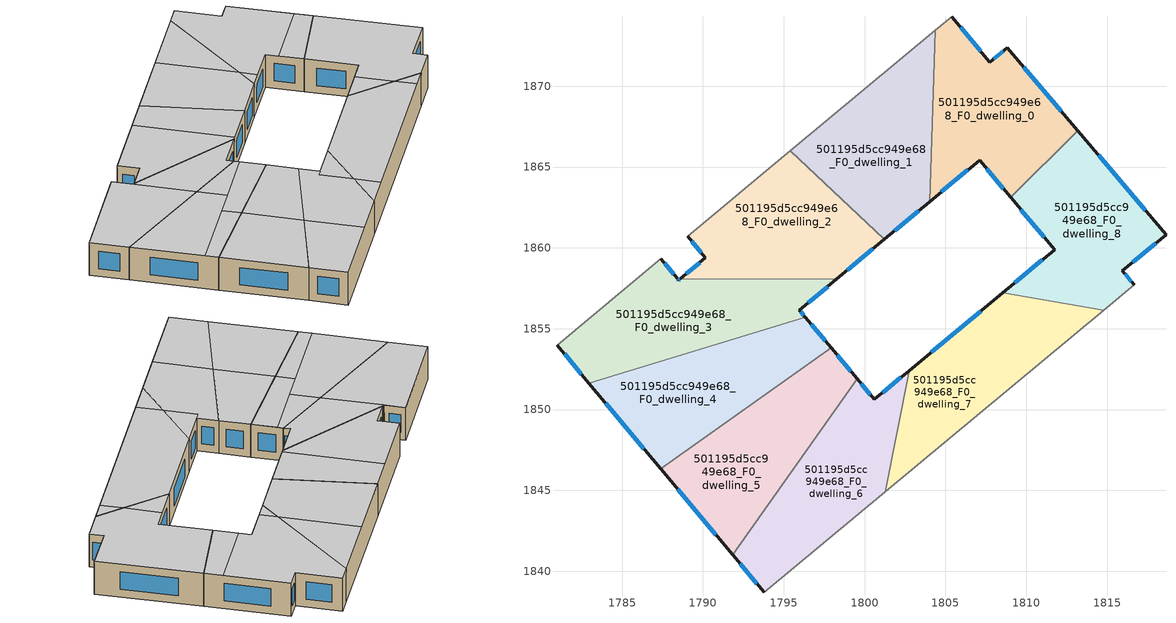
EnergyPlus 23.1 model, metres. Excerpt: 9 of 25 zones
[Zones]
501195d5cc949e68_F0_dwelling_0
 floor ground (EU_floor_Construction): 1808.84,1872.38 1813.2,1867.23 1809.04,1863.13 1807.11,1865.43 1804.02,1862.85 1804.36,1873.46 1805.39,1874.31 1807.75,1871.48 z0
 wall outside (EU_wall_Construction): 1813.2,1867.23 1808.84,1872.38 1807.75,1871.48 1805.39,1874.31 / 1804.02,1862.85 1807.11,1865.43 1809.04,1863.13 z0:3
 wall to 501195d5cc949e68_F0_dwelling_8 (EU_wall_Construction): 1809.04,1863.13 1813.2,1867.23 z0:3
 wall to 501195d5cc949e68_F0_dwelling_1 (EU_wall_Construction): 1804.36,1873.46 1804.02,1862.85 z0:3
 wall adiabatic (EU_wall_Construction): 1805.39,1874.31 1804.36,1873.46 z0:3
 window (EU_Window_Construction): 1808.58,1872.17 1808,1871.69 / 1812.17,1868.44 1809.86,1871.17 / 1807.56,1864.89 1808.58,1863.67 / 1804.74,1863.46 1806.38,1864.82 / 1807.19,1872.15 1805.94,1873.65 z0.7:2.3
 ceiling to 501195d5cc949e68_F1_dwelling_0 (EU_floor_Construction): 1807.76,1864.66 1812.23,1868.38 1808.84,1872.38 1807.75,1871.48 1805.39,1874.31 1804.36,1873.46 1804.08,1864.78 1805,1863.67 1807.11,1865.43 z3
 ceiling to 501195d5cc949e68_F1_dwelling_4 (EU_floor_Construction): 1813.2,1867.23 1812.23,1868.38 1807.76,1864.66 1809.04,1863.13 z3
 ceiling to 501195d5cc949e68_F1_dwelling_1 (EU_floor_Construction): 1805,1863.67 1804.08,1864.78 1804.02,1862.85 z3
501195d5cc949e68_F0_dwelling_1
 floor ground (EU_floor_Construction): 1804.36,1873.46 1804.02,1862.85 1801.22,1860.52 1795.41,1866 z0
 wall outside (EU_wall_Construction): 1801.22,1860.52 1804.02,1862.85 z0:3
 wall to 501195d5cc949e68_F0_dwelling_2 (EU_wall_Construction): 1795.41,1866 1801.22,1860.52 z0:3
 wall adiabatic (EU_wall_Construction): 1804.36,1873.46 1795.41,1866 z0:3
 window (EU_Window_Construction): 1801.87,1861.07 1803.36,1862.3 z0.7:2.3
 ceiling to 501195d5cc949e68_F1_dwelling_1 (EU_floor_Construction): 1804.02,1862.85 1804.08,1864.78 1799.93,1869.77 1795.41,1866 1801.22,1860.52 z3
 ceiling to 501195d5cc949e68_F1_dwelling_0 (EU_floor_Construction): 1804.08,1864.78 1804.36,1873.46 1799.93,1869.77 z3
501195d5cc949e68_F0_dwelling_2
 floor ground (EU_floor_Construction): 1801.22,1860.52 1798.24,1858.05 1788.59,1858.08 1790.16,1859.39 1789.05,1860.72 1795.41,1866 z0
 wall outside (EU_wall_Construction): 1798.24,1858.05 1801.22,1860.52 / 1789.05,1860.72 1790.16,1859.39 1788.59,1858.08 z0:3
 wall adiabatic (EU_wall_Construction): 1795.41,1866 1789.05,1860.72 z0:3
 wall to 501195d5cc949e68_F0_dwelling_3 (EU_wall_Construction): 1788.59,1858.08 1798.24,1858.05 z0:3
 window (EU_Window_Construction): 1798.94,1858.63 1800.52,1859.94 / 1789.79,1859.08 1788.96,1858.39 / 1789.31,1860.4 1789.9,1859.7 z0.7:2.3
 ceiling to 501195d5cc949e68_F1_dwelling_2 (EU_floor_Construction): 1798.39,1858.17 1793.32,1864.27 1789.05,1860.72 1790.16,1859.39 1788.59,1858.08 1798.24,1858.05 z3
 ceiling to 501195d5cc949e68_F1_dwelling_1 (EU_floor_Construction): 1801.22,1860.52 1795.41,1866 1793.32,1864.27 1798.39,1858.17 z3
501195d5cc949e68_F0_dwelling_3
 floor ground (EU_floor_Construction): 1798.24,1858.05 1795.97,1856.15 1796.33,1855.72 1782.95,1851.63 1780.97,1853.99 1787.38,1859.33 1788.43,1858.09 1788.49,1858 1788.59,1858.08 z0
 wall outside (EU_wall_Construction): 1796.33,1855.72 1795.97,1856.15 1798.24,1858.05 / 1780.97,1853.99 1782.95,1851.63 / 1788.59,1858.08 1788.49,1858 1788.43,1858.09 1787.38,1859.33 z0:3
 wall to 501195d5cc949e68_F0_dwelling_4 (EU_wall_Construction): 1782.95,1851.63 1796.33,1855.72 z0:3
 wall adiabatic (EU_wall_Construction): 1787.38,1859.33 1780.97,1853.99 z0:3
 window (EU_Window_Construction): 1796.5,1856.6 1797.71,1857.6 / 1796.25,1855.82 1796.05,1856.05 / 1781.44,1853.44 1782.48,1852.18 / 1788.18,1858.38 1787.63,1859.04 / 1788.48,1858.02 1788.44,1858.07 / 1788.57,1858.07 1788.52,1858.02 z0.7:2.3
 ceiling to 501195d5cc949e68_F1_dwelling_3 (EU_floor_Construction): 1791.6,1854.28 1788.49,1858 1787.38,1859.33 1780.97,1853.99 1782.95,1851.63 z3
 ceiling to 501195d5cc949e68_F1_dwelling_2 (EU_floor_Construction): 1796.33,1855.72 1795.97,1856.15 1798.24,1858.05 1788.59,1858.08 1788.49,1858 1791.6,1854.28 z3
501195d5cc949e68_F0_dwelling_4
 floor ground (EU_floor_Construction): 1796.33,1855.72 1797.93,1853.81 1787.4,1846.33 1782.95,1851.63 z0
 wall outside (EU_wall_Construction): 1797.93,1853.81 1796.33,1855.72 / 1782.95,1851.63 1787.4,1846.33 z0:3
 wall to 501195d5cc949e68_F0_dwelling_5 (EU_wall_Construction): 1787.4,1846.33 1797.93,1853.81 z0:3
 window (EU_Window_Construction): 1797.56,1854.26 1796.71,1855.27 / 1783.99,1850.39 1786.35,1847.57 z0.7:2.3
 ceiling to 501195d5cc949e68_F1_dwelling_3 (EU_floor_Construction): 1793.1,1852.47 1791.6,1854.28 1782.95,1851.63 1786.71,1847.15 z3
 ceiling to 501195d5cc949e68_F1_dwelling_7 (EU_floor_Construction): 1792.46,1849.92 1791.47,1851.11 1786.71,1847.15 1787.4,1846.33 z3
 ceiling to 501195d5cc949e68_F1_dwelling_2 (EU_floor_Construction): 1796.61,1855.39 1796.33,1855.72 1791.6,1854.28 1793.1,1852.47 z3
 ceiling to 501195d5cc949e68_F1_dwelling_6 (EU_floor_Construction): 1797.93,1853.81 1796.61,1855.39 1791.47,1851.11 1792.46,1849.92 z3
501195d5cc949e68_F0_dwelling_5
 floor ground (EU_floor_Construction): 1797.93,1853.81 1799.53,1851.9 1791.84,1841.02 1787.4,1846.33 z0
 wall outside (EU_wall_Construction): 1799.53,1851.9 1797.93,1853.81 / 1787.4,1846.33 1791.84,1841.02 z0:3
 wall to 501195d5cc949e68_F0_dwelling_6 (EU_wall_Construction): 1791.84,1841.02 1799.53,1851.9 z0:3
 window (EU_Window_Construction): 1799.16,1852.35 1798.31,1853.36 / 1788.44,1845.08 1790.8,1842.27 z0.7:2.3
 ceiling to 501195d5cc949e68_F1_dwelling_7 (EU_floor_Construction): 1791.84,1841.02 1795.53,1846.23 1792.46,1849.92 1787.4,1846.33 z3
 ceiling to 501195d5cc949e68_F1_dwelling_6 (EU_floor_Construction): 1795.53,1846.23 1799.53,1851.9 1797.93,1853.81 1792.46,1849.92 z3
501195d5cc949e68_F0_dwelling_6
 floor ground (EU_floor_Construction): 1802.75,1852.41 1801.28,1844.9 1793.8,1838.68 1791.84,1841.02 1799.53,1851.9 1800.61,1850.62 z0
 wall outside (EU_wall_Construction): 1802.75,1852.41 1800.61,1850.62 1799.53,1851.9 / 1791.84,1841.02 1793.8,1838.68 z0:3
 wall to 501195d5cc949e68_F0_dwelling_7 (EU_wall_Construction): 1801.28,1844.9 1802.75,1852.41 z0:3
 wall adiabatic (EU_wall_Construction): 1793.8,1838.68 1801.28,1844.9 z0:3
 window (EU_Window_Construction): 1800.36,1850.92 1799.79,1851.6 / 1802.25,1851.99 1801.11,1851.04 / 1792.3,1840.47 1793.34,1839.23 z0.7:2.3
 ceiling to 501195d5cc949e68_F1_dwelling_6 (EU_floor_Construction): 1801.28,1844.9 1801.93,1848.2 1800.2,1850.28 1800.61,1850.62 1799.53,1851.9 1795.53,1846.23 1798.53,1842.62 z3
 ceiling to 501195d5cc949e68_F1_dwelling_7 (EU_floor_Construction): 1798.53,1842.62 1795.53,1846.23 1791.84,1841.02 1793.8,1838.68 z3
 ceiling to 501195d5cc949e68_F1_dwelling_5 (EU_floor_Construction): 1801.93,1848.2 1802.75,1852.41 1800.2,1850.28 z3
501195d5cc949e68_F0_dwelling_7
 floor ground (EU_floor_Construction): 1814.8,1856.15 1801.28,1844.9 1802.75,1852.41 1808.54,1857.22 z0
 wall outside (EU_wall_Construction): 1808.54,1857.22 1802.75,1852.41 z0:3
 wall to 501195d5cc949e68_F0_dwelling_8 (EU_wall_Construction): 1814.8,1856.15 1808.54,1857.22 z0:3
 wall adiabatic (EU_wall_Construction): 1801.28,1844.9 1814.8,1856.15 z0:3
 window (EU_Window_Construction): 1807.18,1856.09 1804.11,1853.54 z0.7:2.3
 ceiling to 501195d5cc949e68_F1_dwelling_5 (EU_floor_Construction): 1813.63,1855.18 1812.49,1856.55 1808.54,1857.22 1802.75,1852.41 1801.93,1848.2 1803.28,1846.57 z3
 ceiling to 501195d5cc949e68_F1_dwelling_6 (EU_floor_Construction): 1803.28,1846.57 1801.93,1848.2 1801.28,1844.9 z3
 ceiling to 501195d5cc949e68_F1_dwelling_4 (EU_floor_Construction): 1814.8,1856.15 1812.49,1856.55 1813.63,1855.18 z3
501195d5cc949e68_F0_dwelling_8
 floor ground (EU_floor_Construction): 1813.2,1867.23 1818.65,1860.8 1815.94,1858.59 1816.67,1857.71 1814.8,1856.15 1808.54,1857.22 1811.75,1859.9 1809.04,1863.13 z0
 wall outside (EU_wall_Construction): 1816.67,1857.71 1815.94,1858.59 1818.65,1860.8 1813.2,1867.23 / 1809.04,1863.13 1811.75,1859.9 1808.54,1857.22 z0:3
 wall adiabatic (EU_wall_Construction): 1814.8,1856.15 1816.67,1857.71 z0:3
 window (EU_Window_Construction): 1816.5,1857.91 1816.11,1858.38 / 1811,1859.27 1809.29,1857.85 / 1809.67,1862.37 1811.11,1860.66 / 1817.37,1862.31 1814.48,1865.72 / 1816.57,1859.11 1818.01,1860.28 z0.7:2.3
 ceiling to 501195d5cc949e68_F1_dwelling_4 (EU_floor_Construction): 1816.67,1857.71 1815.94,1858.59 1818.65,1860.8 1813.2,1867.23 1809.04,1863.13 1811.75,1859.9 1810.54,1858.89 1812.49,1856.55 1814.8,1856.15 z3
 ceiling to 501195d5cc949e68_F1_dwelling_5 (EU_floor_Construction): 1812.49,1856.55 1810.54,1858.89 1808.54,1857.22 z3
[Building]
EU S2 Campaign: North Axis=0; Terrain=City; Solar Distribution=FullExterior
[Site:Location]
Budapest.Ferenc.Liszt.Intl.AP: Latitude=47.437; Longitude=19.256; Time Zone=1; Elevation=185
[SizingPeriod:WeatherFileDays]
AnnualSizingPeriod: Begin Month=1; Begin Day of Month=1; End Month=12; End Day of Month=31; Day of Week for Start Day=Monday; Use Weather File Daylight Saving Period=No; Use Weather File Rain and Snow Indicators=No
[MATERIAL]
EU_InternalMass_Material: Roughness=MediumRough; Thickness=0.1; Conductivity=1; Density=1800; Specific Heat=900; Thermal Absorptance=0.9; Solar Absorptance=0.7; Visible Absorptance=0.7
[MATERIAL:NOMASS] Roughness=MediumRough; Thermal Absorptance=0.9; Solar Absorptance=0.7; Visible Absorptance=0.7
Name | Thermal Resistance
EU_wall_NoMass | 0.832559
EU_floor_NoMass | 0.872794
[WINDOWMATERIAL:SIMPLEGLAZINGSYSTEM]
EU_Window_SimpleGlazing: UFactor=2.79869; Solar Heat Gain Coefficient=0.75; Visible Transmittance=0.75
[CONSTRUCTION]
EU_wall_Construction: EU_wall_NoMass
EU_floor_Construction: EU_floor_NoMass
EU_Window_Construction: EU_Window_SimpleGlazing
EU_InternalMass_Construction: EU_InternalMass_Material
[ZONE] Type=1; Multiplier=1; Ceiling Height=autocalculate; Floor Area=autocalculate; Part of Total Floor Area=Yes
Name | Volume
501195d5cc949e68_F0_dwelling_0 | 181.949
501195d5cc949e68_F0_dwelling_1 | 181.937
501195d5cc949e68_F0_dwelling_2 | 177.235
501195d5cc949e68_F0_dwelling_3 | 186.654
501195d5cc949e68_F0_dwelling_4 | 181.939
501195d5cc949e68_F0_dwelling_5 | 181.931
501195d5cc949e68_F0_dwelling_6 | 181.944
501195d5cc949e68_F0_dwelling_7 | 181.935
501195d5cc949e68_F0_dwelling_8 | 181.934
[INTERNALMASS] Construction=EU_InternalMass_Construction
Name | Zone or ZoneList | Surface Area
501195d5cc949e68_F0_dwelling_0_EU_InternalMass | 501195d5cc949e68_F0_dwelling_0 | 60.6498
501195d5cc949e68_F0_dwelling_1_EU_InternalMass | 501195d5cc949e68_F0_dwelling_1 | 60.6454
501195d5cc949e68_F0_dwelling_2_EU_InternalMass | 501195d5cc949e68_F0_dwelling_2 | 59.0787
501195d5cc949e68_F0_dwelling_3_EU_InternalMass | 501195d5cc949e68_F0_dwelling_3 | 62.2183
501195d5cc949e68_F0_dwelling_4_EU_InternalMass | 501195d5cc949e68_F0_dwelling_4 | 60.6465
501195d5cc949e68_F0_dwelling_5_EU_InternalMass | 501195d5cc949e68_F0_dwelling_5 | 60.6438
501195d5cc949e68_F0_dwelling_6_EU_InternalMass | 501195d5cc949e68_F0_dwelling_6 | 60.6481
501195d5cc949e68_F0_dwelling_7_EU_InternalMass | 501195d5cc949e68_F0_dwelling_7 | 60.6449
501195d5cc949e68_F0_dwelling_8_EU_InternalMass | 501195d5cc949e68_F0_dwelling_8 | 60.6446
[OTHEREQUIPMENT] Fuel Type=Electricity; Design Level Calculation Method=Watts/Area; Power per Zone Floor Area=1; Fraction Latent=0; Fraction Radiant=0; Fraction Lost=0; Carbon Dioxide Generation Rate=0; EndUse Subcategory=EU_Step8_InternalGains
Name | Zone or ZoneList or Space or SpaceList | Schedule
EU_Step8_InternalGain_501195d5cc949e68_F0_dwelling_0_f000 | 501195d5cc949e68_F0_dwelling_0 | EU_Step8_GainSchedule_501195d5cc949e68_F0_dwelling_0_f000
EU_Step8_InternalGain_501195d5cc949e68_F0_dwelling_1_f000 | 501195d5cc949e68_F0_dwelling_1 | EU_Step8_GainSchedule_501195d5cc949e68_F0_dwelling_1_f000
EU_Step8_InternalGain_501195d5cc949e68_F0_dwelling_2_f000 | 501195d5cc949e68_F0_dwelling_2 | EU_Step8_GainSchedule_501195d5cc949e68_F0_dwelling_2_f000
EU_Step8_InternalGain_501195d5cc949e68_F0_dwelling_3_f000 | 501195d5cc949e68_F0_dwelling_3 | EU_Step8_GainSchedule_501195d5cc949e68_F0_dwelling_3_f000
EU_Step8_InternalGain_501195d5cc949e68_F0_dwelling_4_f000 | 501195d5cc949e68_F0_dwelling_4 | EU_Step8_GainSchedule_501195d5cc949e68_F0_dwelling_4_f000
EU_Step8_InternalGain_501195d5cc949e68_F0_dwelling_5_f000 | 501195d5cc949e68_F0_dwelling_5 | EU_Step8_GainSchedule_501195d5cc949e68_F0_dwelling_5_f000
EU_Step8_InternalGain_501195d5cc949e68_F0_dwelling_6_f000 | 501195d5cc949e68_F0_dwelling_6 | EU_Step8_GainSchedule_501195d5cc949e68_F0_dwelling_6_f000
EU_Step8_InternalGain_501195d5cc949e68_F0_dwelling_7_f000 | 501195d5cc949e68_F0_dwelling_7 | EU_Step8_GainSchedule_501195d5cc949e68_F0_dwelling_7_f000
EU_Step8_InternalGain_501195d5cc949e68_F0_dwelling_8_f000 | 501195d5cc949e68_F0_dwelling_8 | EU_Step8_GainSchedule_501195d5cc949e68_F0_dwelling_8_f000
[ZONEVENTILATION:DESIGNFLOWRATE] Schedule=EU_AlwaysOn; Design Flow Rate Calculation Method=AirChanges/Hour; Air Changes per Hour=0.475469; Ventilation Type=Natural; Fan Pressure Rise=0; Fan Total Efficiency=1; Constant Term Coefficient=1; Temperature Term Coefficient=0; Velocity Term Coefficient=0; Velocity Squared Term Coefficient=0; Minimum Indoor Temperature=-100; Maximum Indoor Temperature=100; Delta Temperature=-100; Minimum Outdoor Temperature=-100; Maximum Outdoor Temperature=100; Maximum Wind Speed=40
Name | Zone or ZoneList or Space or SpaceList
EU_ConstantAir_501195d5cc949e68_F0_dwelling_0 | 501195d5cc949e68_F0_dwelling_0
EU_ConstantAir_501195d5cc949e68_F0_dwelling_1 | 501195d5cc949e68_F0_dwelling_1
EU_ConstantAir_501195d5cc949e68_F0_dwelling_2 | 501195d5cc949e68_F0_dwelling_2
EU_ConstantAir_501195d5cc949e68_F0_dwelling_3 | 501195d5cc949e68_F0_dwelling_3
EU_ConstantAir_501195d5cc949e68_F0_dwelling_4 | 501195d5cc949e68_F0_dwelling_4
EU_ConstantAir_501195d5cc949e68_F0_dwelling_5 | 501195d5cc949e68_F0_dwelling_5
EU_ConstantAir_501195d5cc949e68_F0_dwelling_6 | 501195d5cc949e68_F0_dwelling_6
EU_ConstantAir_501195d5cc949e68_F0_dwelling_7 | 501195d5cc949e68_F0_dwelling_7
EU_ConstantAir_501195d5cc949e68_F0_dwelling_8 | 501195d5cc949e68_F0_dwelling_8
[HVACTEMPLATE:THERMOSTAT] Constant Heating Setpoint=20; Constant Cooling Setpoint=50
EU_HeatOnly_501195d5cc949e68_F0_dwelling_0; EU_HeatOnly_501195d5cc949e68_F0_dwelling_1; EU_HeatOnly_501195d5cc949e68_F0_dwelling_2; EU_HeatOnly_501195d5cc949e68_F0_dwelling_3; EU_HeatOnly_501195d5cc949e68_F0_dwelling_4; EU_HeatOnly_501195d5cc949e68_F0_dwelling_5; EU_HeatOnly_501195d5cc949e68_F0_dwelling_6; EU_HeatOnly_501195d5cc949e68_F0_dwelling_7; EU_HeatOnly_501195d5cc949e68_F0_dwelling_8; EU_HeatOnly_501195d5cc949e68_F1_dwelling_0; EU_HeatOnly_501195d5cc949e68_F1_dwelling_1; EU_HeatOnly_501195d5cc949e68_F1_dwelling_2; EU_HeatOnly_501195d5cc949e68_F1_dwelling_3; EU_HeatOnly_501195d5cc949e68_F1_dwelling_4; EU_HeatOnly_501195d5cc949e68_F1_dwelling_5; EU_HeatOnly_501195d5cc949e68_F1_dwelling_6; EU_HeatOnly_501195d5cc949e68_F1_dwelling_7; EU_HeatOnly_501195d5cc949e68_F2_dwelling_0; EU_HeatOnly_501195d5cc949e68_F2_dwelling_1; EU_HeatOnly_501195d5cc949e68_F2_dwelling_2; EU_HeatOnly_501195d5cc949e68_F2_dwelling_3; EU_HeatOnly_501195d5cc949e68_F2_dwelling_4; EU_HeatOnly_501195d5cc949e68_F2_dwelling_5; EU_HeatOnly_501195d5cc949e68_F2_dwelling_6; EU_HeatOnly_501195d5cc949e68_F2_dwelling_7
[HVACTEMPLATE:ZONE:IDEALLOADSAIRSYSTEM] System Availability Schedule=EU_AlwaysOn; Maximum Heating Supply Air Temperature=50; Minimum Cooling Supply Air Temperature=13; Maximum Heating Supply Air Humidity Ratio=0.0156; Minimum Cooling Supply Air Humidity Ratio=0.0077; Heating Limit=NoLimit; Cooling Limit=NoLimit; Heating Availability Schedule=EU_AlwaysOn; Cooling Availability Schedule=EU_CoolingOff; Dehumidification Control Type=ConstantSensibleHeatRatio; Cooling Sensible Heat Ratio=0.7; Dehumidification Setpoint=60; Humidification Control Type=None; Humidification Setpoint=30; Outdoor Air Method=None; Outdoor Air Flow Rate per Person=0.00944; Outdoor Air Flow Rate per Zone Floor Area=0; Outdoor Air Flow Rate per Zone=0; Demand Controlled Ventilation Type=None; Outdoor Air Economizer Type=NoEconomizer; Heat Recovery Type=None; Sensible Heat Recovery Effectiveness=0.7; Latent Heat Recovery Effectiveness=0.65
Name | Template Thermostat
501195d5cc949e68_F0_dwelling_0 | EU_HeatOnly_501195d5cc949e68_F0_dwelling_0
501195d5cc949e68_F0_dwelling_1 | EU_HeatOnly_501195d5cc949e68_F0_dwelling_1
501195d5cc949e68_F0_dwelling_2 | EU_HeatOnly_501195d5cc949e68_F0_dwelling_2
501195d5cc949e68_F0_dwelling_3 | EU_HeatOnly_501195d5cc949e68_F0_dwelling_3
501195d5cc949e68_F0_dwelling_4 | EU_HeatOnly_501195d5cc949e68_F0_dwelling_4
501195d5cc949e68_F0_dwelling_5 | EU_HeatOnly_501195d5cc949e68_F0_dwelling_5
501195d5cc949e68_F0_dwelling_6 | EU_HeatOnly_501195d5cc949e68_F0_dwelling_6
501195d5cc949e68_F0_dwelling_7 | EU_HeatOnly_501195d5cc949e68_F0_dwelling_7
501195d5cc949e68_F0_dwelling_8 | EU_HeatOnly_501195d5cc949e68_F0_dwelling_8
[SIZING:ZONE] Zone Cooling Design Supply Air Temperature Input Method=SupplyAirTemperature; Zone Cooling Design Supply Air Temperature=13; Zone Heating Design Supply Air Temperature Input Method=SupplyAirTemperature; Zone Heating Design Supply Air Temperature=50; Zone Cooling Design Supply Air Humidity Ratio=0.008; Zone Heating Design Supply Air Humidity Ratio=0.008; Cooling Design Air Flow Method=DesignDay; Cooling Design Air Flow Rate=0; Cooling Minimum Air Flow per Zone Floor Area=0.000762; Cooling Minimum Air Flow=0; Cooling Minimum Air Flow Fraction=0.2; Heating Design Air Flow Method=DesignDay; Heating Design Air Flow Rate=0; Heating Maximum Air Flow per Zone Floor Area=0.002032; Heating Maximum Air Flow=0.141576; Heating Maximum Air Flow Fraction=0.3; Account for Dedicated Outdoor Air System=No; Dedicated Outdoor Air System Control Strategy=NeutralSupplyAir; Dedicated Outdoor Air Low Setpoint Temperature for Design=autosize; Dedicated Outdoor Air High Setpoint Temperature for Design=autosize; Zone Load Sizing Method=Sensible Load Only No Latent Load; Zone Latent Cooling Design Supply Air Humidity Ratio Input Method=HumidityRatioDifference; Zone Cooling Design Supply Air Humidity Ratio Difference=0.005; Zone Latent Heating Design Supply Air Humidity Ratio Input Method=HumidityRatioDifference; Zone Humidification Design Supply Air Humidity Ratio Difference=0.005
501195d5cc949e68_F0_dwelling_0; 501195d5cc949e68_F0_dwelling_1; 501195d5cc949e68_F0_dwelling_2; 501195d5cc949e68_F0_dwelling_3; 501195d5cc949e68_F0_dwelling_4; 501195d5cc949e68_F0_dwelling_5; 501195d5cc949e68_F0_dwelling_6; 501195d5cc949e68_F0_dwelling_7; 501195d5cc949e68_F0_dwelling_8
[SCHEDULE:CONSTANT]
Name | Hourly Value
EU_AlwaysOn | 1
EU_CoolingOff | 0
[SCHEDULE:FILE] Column Number=1; Rows to Skip at Top=0; Number of Hours of Data=8760; Column Separator=Comma; Interpolate to Timestep=No; Minutes per Item=60; Adjust Schedule for Daylight Savings=Yes
Name | File
EU_Step8_GainSchedule_501195d5cc949e68_F0_dwelling_0_f000 | ../../schedules/501195d5cc949e68/501195d5cc949e68_F0_dwelling_0_f000_gain.csv
EU_Step8_GainSchedule_501195d5cc949e68_F0_dwelling_1_f000 | ../../schedules/501195d5cc949e68/501195d5cc949e68_F0_dwelling_1_f000_gain.csv
EU_Step8_GainSchedule_501195d5cc949e68_F0_dwelling_2_f000 | ../../schedules/501195d5cc949e68/501195d5cc949e68_F0_dwelling_2_f000_gain.csv
EU_Step8_GainSchedule_501195d5cc949e68_F0_dwelling_3_f000 | ../../schedules/501195d5cc949e68/501195d5cc949e68_F0_dwelling_3_f000_gain.csv
EU_Step8_GainSchedule_501195d5cc949e68_F0_dwelling_4_f000 | ../../schedules/501195d5cc949e68/501195d5cc949e68_F0_dwelling_4_f000_gain.csv
EU_Step8_GainSchedule_501195d5cc949e68_F0_dwelling_5_f000 | ../../schedules/501195d5cc949e68/501195d5cc949e68_F0_dwelling_5_f000_gain.csv
EU_Step8_GainSchedule_501195d5cc949e68_F0_dwelling_6_f000 | ../../schedules/501195d5cc949e68/501195d5cc949e68_F0_dwelling_6_f000_gain.csv
EU_Step8_GainSchedule_501195d5cc949e68_F0_dwelling_7_f000 | ../../schedules/501195d5cc949e68/501195d5cc949e68_F0_dwelling_7_f000_gain.csv
EU_Step8_GainSchedule_501195d5cc949e68_F0_dwelling_8_f000 | ../../schedules/501195d5cc949e68/501195d5cc949e68_F0_dwelling_8_f000_gain.csv
